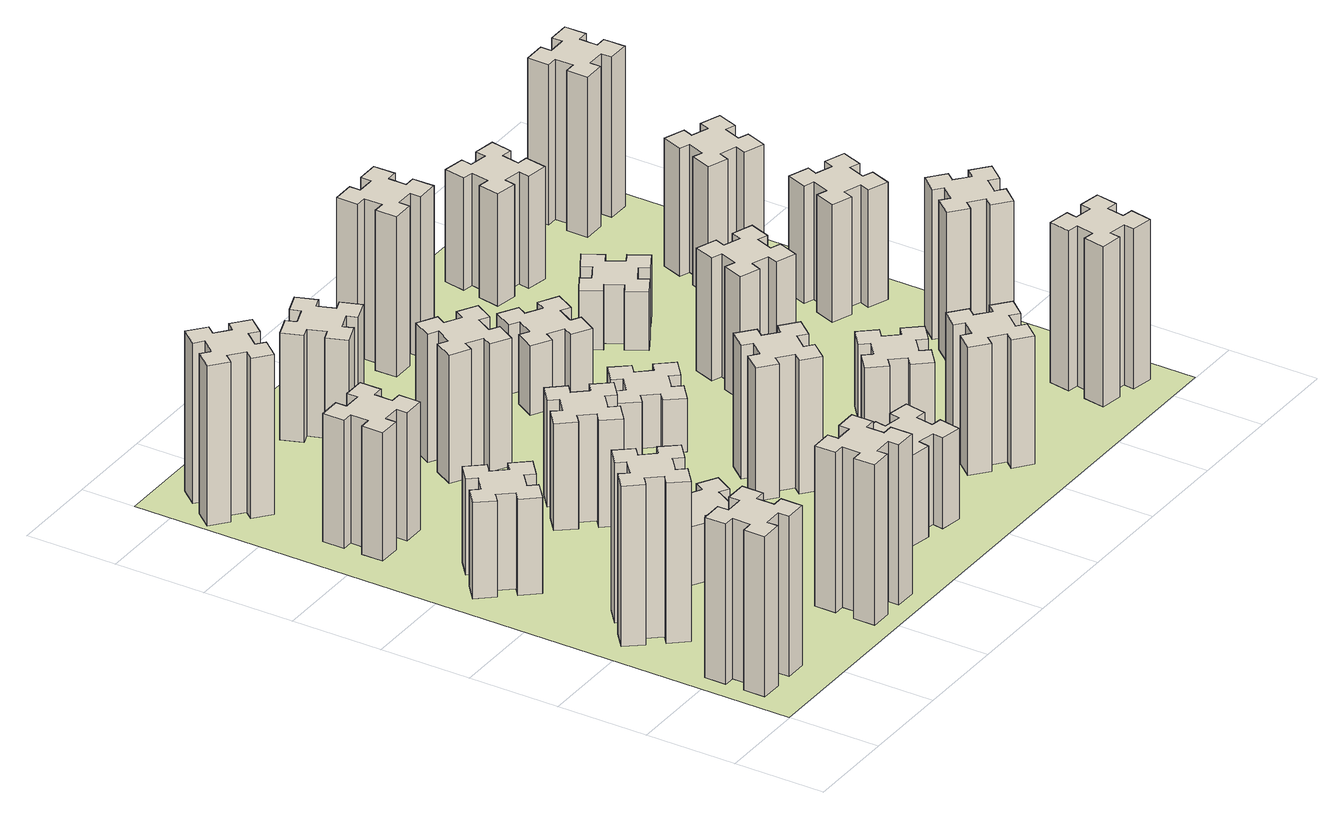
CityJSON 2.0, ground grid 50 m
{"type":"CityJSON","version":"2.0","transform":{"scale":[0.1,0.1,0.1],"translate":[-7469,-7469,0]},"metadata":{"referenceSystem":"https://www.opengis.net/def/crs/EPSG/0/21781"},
"CityObjects":{
"building1":{"type":"Building","attributes":{"class":"1000","function":"1000","usage":"1000","yearOfConstruction":2016,"roofType":"1000","measuredHeight":90,"storeysAboveGround":30,"storeysBelowGround":0},"geometry":[{"type":"Solid","lod":"1","boundaries":[[[[0,1,2,3,4,5,6,7,8,9,10,11,12,13,14,15,16,17,18,19]],[[17,16,20,21]],[[16,15,22,20]],[[15,14,23,22]],[[14,13,24,23]],[[13,12,25,24]],[[12,11,26,25]],[[11,10,27,26]],[[10,9,28,27]],[[9,8,29,28]],[[8,7,30,29]],[[7,6,31,30]],[[6,5,32,31]],[[5,4,33,32]],[[4,3,34,33]],[[3,2,35,34]],[[2,1,36,35]],[[1,0,37,36]],[[0,19,38,37]],[[19,18,39,38]],[[18,17,21,39]],[[24,25,26,27,28,29,30,31,32,33,34,35,36,37,38,39,21,20,22,23]]]]}]},
"building2":{"type":"Building","attributes":{"class":"1000","function":"1000","usage":"1000","yearOfConstruction":2016,"roofType":"1000","measuredHeight":90,"storeysAboveGround":30,"storeysBelowGround":0},"geometry":[{"type":"Solid","lod":"1","boundaries":[[[[40,41,42,43,44,45,46,47,48,49,50,51,52,53,54,55,56,57,58,59]],[[57,56,60,61]],[[56,55,62,60]],[[55,54,63,62]],[[54,53,64,63]],[[53,52,65,64]],[[52,51,66,65]],[[51,50,67,66]],[[50,49,68,67]],[[49,48,69,68]],[[48,47,70,69]],[[47,46,71,70]],[[46,45,72,71]],[[45,44,73,72]],[[44,43,74,73]],[[43,42,75,74]],[[42,41,76,75]],[[41,40,77,76]],[[40,59,78,77]],[[59,58,79,78]],[[58,57,61,79]],[[64,65,66,67,68,69,70,71,72,73,74,75,76,77,78,79,61,60,62,63]]]]}]},
"building3":{"type":"Building","attributes":{"class":"1000","function":"1000","usage":"1000","yearOfConstruction":2016,"roofType":"1000","measuredHeight":54,"storeysAboveGround":30,"storeysBelowGround":0},"geometry":[{"type":"Solid","lod":"1","boundaries":[[[[80,81,82,83,84,85,86,87,88,89,90,91,92,93,94,95,96,97,98,99]],[[97,96,100,101]],[[96,95,102,100]],[[95,94,103,102]],[[94,93,104,103]],[[93,92,105,104]],[[92,91,106,105]],[[91,90,107,106]],[[90,89,108,107]],[[89,88,109,108]],[[88,87,110,109]],[[87,86,111,110]],[[86,85,112,111]],[[85,84,113,112]],[[84,83,114,113]],[[83,82,115,114]],[[82,81,116,115]],[[81,80,117,116]],[[80,99,118,117]],[[99,98,119,118]],[[98,97,101,119]],[[104,105,106,107,108,109,110,111,112,113,114,115,116,117,118,119,101,100,102,103]]]]}]},
"building4":{"type":"Building","attributes":{"class":"1000","function":"1000","usage":"1000","yearOfConstruction":2016,"roofType":"1000","measuredHeight":72,"storeysAboveGround":30,"storeysBelowGround":0},"geometry":[{"type":"Solid","lod":"1","boundaries":[[[[120,121,122,123,124,125,126,127,128,129,130,131,132,133,134,135,136,137,138,139]],[[137,136,140,141]],[[136,135,142,140]],[[135,134,143,142]],[[134,133,144,143]],[[133,132,145,144]],[[132,131,146,145]],[[131,130,147,146]],[[130,129,148,147]],[[129,128,149,148]],[[128,127,150,149]],[[127,126,151,150]],[[126,125,152,151]],[[125,124,153,152]],[[124,123,154,153]],[[123,122,155,154]],[[122,121,156,155]],[[121,120,157,156]],[[120,139,158,157]],[[139,138,159,158]],[[138,137,141,159]],[[144,145,146,147,148,149,150,151,152,153,154,155,156,157,158,159,141,140,142,143]]]]}]},
"building5":{"type":"Building","attributes":{"class":"1000","function":"1000","usage":"1000","yearOfConstruction":2016,"roofType":"1000","measuredHeight":90,"storeysAboveGround":30,"storeysBelowGround":0},"geometry":[{"type":"Solid","lod":"1","boundaries":[[[[160,161,162,163,164,165,166,167,168,169,170,171,172,173,174,175,176,177,178,179]],[[177,176,180,181]],[[176,175,182,180]],[[175,174,183,182]],[[174,173,184,183]],[[173,172,185,184]],[[172,171,186,185]],[[171,170,187,186]],[[170,169,188,187]],[[169,168,189,188]],[[168,167,190,189]],[[167,166,191,190]],[[166,165,192,191]],[[165,164,193,192]],[[164,163,194,193]],[[163,162,195,194]],[[162,161,196,195]],[[161,160,197,196]],[[160,179,198,197]],[[179,178,199,198]],[[178,177,181,199]],[[184,185,186,187,188,189,190,191,192,193,194,195,196,197,198,199,181,180,182,183]]]]}]},
"building6":{"type":"Building","attributes":{"class":"1000","function":"1000","usage":"1000","yearOfConstruction":2016,"roofType":"1000","measuredHeight":90,"storeysAboveGround":30,"storeysBelowGround":0},"geometry":[{"type":"Solid","lod":"1","boundaries":[[[[200,201,202,203,204,205,206,207,208,209,210,211,212,213,214,215,216,217,218,219]],[[217,216,220,221]],[[216,215,222,220]],[[215,214,223,222]],[[214,213,224,223]],[[213,212,225,224]],[[212,211,226,225]],[[211,210,227,226]],[[210,209,228,227]],[[209,208,229,228]],[[208,207,230,229]],[[207,206,231,230]],[[206,205,232,231]],[[205,204,233,232]],[[204,203,234,233]],[[203,202,235,234]],[[202,201,236,235]],[[201,200,237,236]],[[200,219,238,237]],[[219,218,239,238]],[[218,217,221,239]],[[224,225,226,227,228,229,230,231,232,233,234,235,236,237,238,239,221,220,222,223]]]]}]},
"building7":{"type":"Building","attributes":{"class":"1000","function":"1000","usage":"1000","yearOfConstruction":2016,"roofType":"1000","measuredHeight":33,"storeysAboveGround":30,"storeysBelowGround":0},"geometry":[{"type":"Solid","lod":"1","boundaries":[[[[240,241,242,243,244,245,246,247,248,249,250,251,252,253,254,255,256,257,258,259]],[[257,256,260,261]],[[256,255,262,260]],[[255,254,263,262]],[[254,253,264,263]],[[253,252,265,264]],[[252,251,266,265]],[[251,250,267,266]],[[250,249,268,267]],[[249,248,269,268]],[[248,247,270,269]],[[247,246,271,270]],[[246,245,272,271]],[[245,244,273,272]],[[244,243,274,273]],[[243,242,275,274]],[[242,241,276,275]],[[241,240,277,276]],[[240,259,278,277]],[[259,258,279,278]],[[258,257,261,279]],[[264,265,266,267,268,269,270,271,272,273,274,275,276,277,278,279,261,260,262,263]]]]}]},
"building8":{"type":"Building","attributes":{"class":"1000","function":"1000","usage":"1000","yearOfConstruction":2016,"roofType":"1000","measuredHeight":60,"storeysAboveGround":30,"storeysBelowGround":0},"geometry":[{"type":"Solid","lod":"1","boundaries":[[[[280,281,282,283,284,285,286,287,288,289,290,291,292,293,294,295,296,297,298,299]],[[297,296,300,301]],[[296,295,302,300]],[[295,294,303,302]],[[294,293,304,303]],[[293,292,305,304]],[[292,291,306,305]],[[291,290,307,306]],[[290,289,308,307]],[[289,288,309,308]],[[288,287,310,309]],[[287,286,311,310]],[[286,285,312,311]],[[285,284,313,312]],[[284,283,314,313]],[[283,282,315,314]],[[282,281,316,315]],[[281,280,317,316]],[[280,299,318,317]],[[299,298,319,318]],[[298,297,301,319]],[[304,305,306,307,308,309,310,311,312,313,314,315,316,317,318,319,301,300,302,303]]]]}]},
"building9":{"type":"Building","attributes":{"class":"1000","function":"1000","usage":"1000","yearOfConstruction":2016,"roofType":"1000","measuredHeight":72,"storeysAboveGround":30,"storeysBelowGround":0},"geometry":[{"type":"Solid","lod":"1","boundaries":[[[[320,321,322,323,324,325,326,327,328,329,330,331,332,333,334,335,336,337,338,339]],[[337,336,340,341]],[[336,335,342,340]],[[335,334,343,342]],[[334,333,344,343]],[[333,332,345,344]],[[332,331,346,345]],[[331,330,347,346]],[[330,329,348,347]],[[329,328,349,348]],[[328,327,350,349]],[[327,326,351,350]],[[326,325,352,351]],[[325,324,353,352]],[[324,323,354,353]],[[323,322,355,354]],[[322,321,356,355]],[[321,320,357,356]],[[320,339,358,357]],[[339,338,359,358]],[[338,337,341,359]],[[344,345,346,347,348,349,350,351,352,353,354,355,356,357,358,359,341,340,342,343]]]]}]},
"building10":{"type":"Building","attributes":{"class":"1000","function":"1000","usage":"1000","yearOfConstruction":2016,"roofType":"1000","measuredHeight":51,"storeysAboveGround":30,"storeysBelowGround":0},"geometry":[{"type":"Solid","lod":"1","boundaries":[[[[360,361,362,363,364,365,366,367,368,369,370,371,372,373,374,375,376,377,378,379]],[[377,376,380,381]],[[376,375,382,380]],[[375,374,383,382]],[[374,373,384,383]],[[373,372,385,384]],[[372,371,386,385]],[[371,370,387,386]],[[370,369,388,387]],[[369,368,389,388]],[[368,367,390,389]],[[367,366,391,390]],[[366,365,392,391]],[[365,364,393,392]],[[364,363,394,393]],[[363,362,395,394]],[[362,361,396,395]],[[361,360,397,396]],[[360,379,398,397]],[[379,378,399,398]],[[378,377,381,399]],[[384,385,386,387,388,389,390,391,392,393,394,395,396,397,398,399,381,380,382,383]]]]}]},
"building11":{"type":"Building","attributes":{"class":"1000","function":"1000","usage":"1000","yearOfConstruction":2016,"roofType":"1000","measuredHeight":60,"storeysAboveGround":30,"storeysBelowGround":0},"geometry":[{"type":"Solid","lod":"1","boundaries":[[[[400,401,402,403,404,405,406,407,408,409,410,411,412,413,414,415,416,417,418,419]],[[417,416,420,421]],[[416,415,422,420]],[[415,414,423,422]],[[414,413,424,423]],[[413,412,425,424]],[[412,411,426,425]],[[411,410,427,426]],[[410,409,428,427]],[[409,408,429,428]],[[408,407,430,429]],[[407,406,431,430]],[[406,405,432,431]],[[405,404,433,432]],[[404,403,434,433]],[[403,402,435,434]],[[402,401,436,435]],[[401,400,437,436]],[[400,419,438,437]],[[419,418,439,438]],[[418,417,421,439]],[[424,425,426,427,428,429,430,431,432,433,434,435,436,437,438,439,421,420,422,423]]]]}]},
"building12":{"type":"Building","attributes":{"class":"1000","function":"1000","usage":"1000","yearOfConstruction":2016,"roofType":"1000","measuredHeight":75,"storeysAboveGround":30,"storeysBelowGround":0},"geometry":[{"type":"Solid","lod":"1","boundaries":[[[[440,441,442,443,444,445,446,447,448,449,450,451,452,453,454,455,456,457,458,459]],[[457,456,460,461]],[[456,455,462,460]],[[455,454,463,462]],[[454,453,464,463]],[[453,452,465,464]],[[452,451,466,465]],[[451,450,467,466]],[[450,449,468,467]],[[449,448,469,468]],[[448,447,470,469]],[[447,446,471,470]],[[446,445,472,471]],[[445,444,473,472]],[[444,443,474,473]],[[443,442,475,474]],[[442,441,476,475]],[[441,440,477,476]],[[440,459,478,477]],[[459,458,479,478]],[[458,457,461,479]],[[464,465,466,467,468,469,470,471,472,473,474,475,476,477,478,479,461,460,462,463]]]]}]},
"building13":{"type":"Building","attributes":{"class":"1000","function":"1000","usage":"1000","yearOfConstruction":2016,"roofType":"1000","measuredHeight":30,"storeysAboveGround":30,"storeysBelowGround":0},"geometry":[{"type":"Solid","lod":"1","boundaries":[[[[480,481,482,483,484,485,486,487,488,489,490,491,492,493,494,495,496,497,498,499]],[[497,496,500,501]],[[496,495,502,500]],[[495,494,503,502]],[[494,493,504,503]],[[493,492,505,504]],[[492,491,506,505]],[[491,490,507,506]],[[490,489,508,507]],[[489,488,509,508]],[[488,487,510,509]],[[487,486,511,510]],[[486,485,512,511]],[[485,484,513,512]],[[484,483,514,513]],[[483,482,515,514]],[[482,481,516,515]],[[481,480,517,516]],[[480,499,518,517]],[[499,498,519,518]],[[498,497,501,519]],[[504,505,506,507,508,509,510,511,512,513,514,515,516,517,518,519,501,500,502,503]]]]}]},
"building14":{"type":"Building","attributes":{"class":"1000","function":"1000","usage":"1000","yearOfConstruction":2016,"roofType":"1000","measuredHeight":39,"storeysAboveGround":30,"storeysBelowGround":0},"geometry":[{"type":"Solid","lod":"1","boundaries":[[[[520,521,522,523,524,525,526,527,528,529,530,531,532,533,534,535,536,537,538,539]],[[537,536,540,541]],[[536,535,542,540]],[[535,534,543,542]],[[534,533,544,543]],[[533,532,545,544]],[[532,531,546,545]],[[531,530,547,546]],[[530,529,548,547]],[[529,528,549,548]],[[528,527,550,549]],[[527,526,551,550]],[[526,525,552,551]],[[525,524,553,552]],[[524,523,554,553]],[[523,522,555,554]],[[522,521,556,555]],[[521,520,557,556]],[[520,539,558,557]],[[539,538,559,558]],[[538,537,541,559]],[[544,545,546,547,548,549,550,551,552,553,554,555,556,557,558,559,541,540,542,543]]]]}]},
"building15":{"type":"Building","attributes":{"class":"1000","function":"1000","usage":"1000","yearOfConstruction":2016,"roofType":"1000","measuredHeight":72,"storeysAboveGround":30,"storeysBelowGround":0},"geometry":[{"type":"Solid","lod":"1","boundaries":[[[[560,561,562,563,564,565,566,567,568,569,570,571,572,573,574,575,576,577,578,579]],[[577,576,580,581]],[[576,575,582,580]],[[575,574,583,582]],[[574,573,584,583]],[[573,572,585,584]],[[572,571,586,585]],[[571,570,587,586]],[[570,569,588,587]],[[569,568,589,588]],[[568,567,590,589]],[[567,566,591,590]],[[566,565,592,591]],[[565,564,593,592]],[[564,563,594,593]],[[563,562,595,594]],[[562,561,596,595]],[[561,560,597,596]],[[560,579,598,597]],[[579,578,599,598]],[[578,577,581,599]],[[584,585,586,587,588,589,590,591,592,593,594,595,596,597,598,599,581,580,582,583]]]]}]},
"building16":{"type":"Building","attributes":{"class":"1000","function":"1000","usage":"1000","yearOfConstruction":2016,"roofType":"1000","measuredHeight":90,"storeysAboveGround":30,"storeysBelowGround":0},"geometry":[{"type":"Solid","lod":"1","boundaries":[[[[600,601,602,603,604,605,606,607,608,609,610,611,612,613,614,615,616,617,618,619]],[[617,616,620,621]],[[616,615,622,620]],[[615,614,623,622]],[[614,613,624,623]],[[613,612,625,624]],[[612,611,626,625]],[[611,610,627,626]],[[610,609,628,627]],[[609,608,629,628]],[[608,607,630,629]],[[607,606,631,630]],[[606,605,632,631]],[[605,604,633,632]],[[604,603,634,633]],[[603,602,635,634]],[[602,601,636,635]],[[601,600,637,636]],[[600,619,638,637]],[[619,618,639,638]],[[618,617,621,639]],[[624,625,626,627,628,629,630,631,632,633,634,635,636,637,638,639,621,620,622,623]]]]}]},
"building17":{"type":"Building","attributes":{"class":"1000","function":"1000","usage":"1000","yearOfConstruction":2016,"roofType":"1000","measuredHeight":42,"storeysAboveGround":30,"storeysBelowGround":0},"geometry":[{"type":"Solid","lod":"1","boundaries":[[[[640,641,642,643,644,645,646,647,648,649,650,651,652,653,654,655,656,657,658,659]],[[657,656,660,661]],[[656,655,662,660]],[[655,654,663,662]],[[654,653,664,663]],[[653,652,665,664]],[[652,651,666,665]],[[651,650,667,666]],[[650,649,668,667]],[[649,648,669,668]],[[648,647,670,669]],[[647,646,671,670]],[[646,645,672,671]],[[645,644,673,672]],[[644,643,674,673]],[[643,642,675,674]],[[642,641,676,675]],[[641,640,677,676]],[[640,659,678,677]],[[659,658,679,678]],[[658,657,661,679]],[[664,665,666,667,668,669,670,671,672,673,674,675,676,677,678,679,661,660,662,663]]]]}]},
"building18":{"type":"Building","attributes":{"class":"1000","function":"1000","usage":"1000","yearOfConstruction":2016,"roofType":"1000","measuredHeight":69,"storeysAboveGround":30,"storeysBelowGround":0},"geometry":[{"type":"Solid","lod":"1","boundaries":[[[[680,681,682,683,684,685,686,687,688,689,690,691,692,693,694,695,696,697,698,699]],[[697,696,700,701]],[[696,695,702,700]],[[695,694,703,702]],[[694,693,704,703]],[[693,692,705,704]],[[692,691,706,705]],[[691,690,707,706]],[[690,689,708,707]],[[689,688,709,708]],[[688,687,710,709]],[[687,686,711,710]],[[686,685,712,711]],[[685,684,713,712]],[[684,683,714,713]],[[683,682,715,714]],[[682,681,716,715]],[[681,680,717,716]],[[680,699,718,717]],[[699,698,719,718]],[[698,697,701,719]],[[704,705,706,707,708,709,710,711,712,713,714,715,716,717,718,719,701,700,702,703]]]]}]},
"building19":{"type":"Building","attributes":{"class":"1000","function":"1000","usage":"1000","yearOfConstruction":2016,"roofType":"1000","measuredHeight":33,"storeysAboveGround":30,"storeysBelowGround":0},"geometry":[{"type":"Solid","lod":"1","boundaries":[[[[720,721,722,723,724,725,726,727,728,729,730,731,732,733,734,735,736,737,738,739]],[[737,736,740,741]],[[736,735,742,740]],[[735,734,743,742]],[[734,733,744,743]],[[733,732,745,744]],[[732,731,746,745]],[[731,730,747,746]],[[730,729,748,747]],[[729,728,749,748]],[[728,727,750,749]],[[727,726,751,750]],[[726,725,752,751]],[[725,724,753,752]],[[724,723,754,753]],[[723,722,755,754]],[[722,721,756,755]],[[721,720,757,756]],[[720,739,758,757]],[[739,738,759,758]],[[738,737,741,759]],[[744,745,746,747,748,749,750,751,752,753,754,755,756,757,758,759,741,740,742,743]]]]}]},
"building20":{"type":"Building","attributes":{"class":"1000","function":"1000","usage":"1000","yearOfConstruction":2016,"roofType":"1000","measuredHeight":90,"storeysAboveGround":30,"storeysBelowGround":0},"geometry":[{"type":"Solid","lod":"1","boundaries":[[[[760,761,762,763,764,765,766,767,768,769,770,771,772,773,774,775,776,777,778,779]],[[777,776,780,781]],[[776,775,782,780]],[[775,774,783,782]],[[774,773,784,783]],[[773,772,785,784]],[[772,771,786,785]],[[771,770,787,786]],[[770,769,788,787]],[[769,768,789,788]],[[768,767,790,789]],[[767,766,791,790]],[[766,765,792,791]],[[765,764,793,792]],[[764,763,794,793]],[[763,762,795,794]],[[762,761,796,795]],[[761,760,797,796]],[[760,779,798,797]],[[779,778,799,798]],[[778,777,781,799]],[[784,785,786,787,788,789,790,791,792,793,794,795,796,797,798,799,781,780,782,783]]]]}]},
"building21":{"type":"Building","attributes":{"class":"1000","function":"1000","usage":"1000","yearOfConstruction":2016,"roofType":"1000","measuredHeight":63,"storeysAboveGround":30,"storeysBelowGround":0},"geometry":[{"type":"Solid","lod":"1","boundaries":[[[[800,801,802,803,804,805,806,807,808,809,810,811,812,813,814,815,816,817,818,819]],[[817,816,820,821]],[[816,815,822,820]],[[815,814,823,822]],[[814,813,824,823]],[[813,812,825,824]],[[812,811,826,825]],[[811,810,827,826]],[[810,809,828,827]],[[809,808,829,828]],[[808,807,830,829]],[[807,806,831,830]],[[806,805,832,831]],[[805,804,833,832]],[[804,803,834,833]],[[803,802,835,834]],[[802,801,836,835]],[[801,800,837,836]],[[800,819,838,837]],[[819,818,839,838]],[[818,817,821,839]],[[824,825,826,827,828,829,830,831,832,833,834,835,836,837,838,839,821,820,822,823]]]]}]},
"building22":{"type":"Building","attributes":{"class":"1000","function":"1000","usage":"1000","yearOfConstruction":2016,"roofType":"1000","measuredHeight":84,"storeysAboveGround":30,"storeysBelowGround":0},"geometry":[{"type":"Solid","lod":"1","boundaries":[[[[840,841,842,843,844,845,846,847,848,849,850,851,852,853,854,855,856,857,858,859]],[[857,856,860,861]],[[856,855,862,860]],[[855,854,863,862]],[[854,853,864,863]],[[853,852,865,864]],[[852,851,866,865]],[[851,850,867,866]],[[850,849,868,867]],[[849,848,869,868]],[[848,847,870,869]],[[847,846,871,870]],[[846,845,872,871]],[[845,844,873,872]],[[844,843,874,873]],[[843,842,875,874]],[[842,841,876,875]],[[841,840,877,876]],[[840,859,878,877]],[[859,858,879,878]],[[858,857,861,879]],[[864,865,866,867,868,869,870,871,872,873,874,875,876,877,878,879,861,860,862,863]]]]}]},
"building23":{"type":"Building","attributes":{"class":"1000","function":"1000","usage":"1000","yearOfConstruction":2016,"roofType":"1000","measuredHeight":66,"storeysAboveGround":30,"storeysBelowGround":0},"geometry":[{"type":"Solid","lod":"1","boundaries":[[[[880,881,882,883,884,885,886,887,888,889,890,891,892,893,894,895,896,897,898,899]],[[897,896,900,901]],[[896,895,902,900]],[[895,894,903,902]],[[894,893,904,903]],[[893,892,905,904]],[[892,891,906,905]],[[891,890,907,906]],[[890,889,908,907]],[[889,888,909,908]],[[888,887,910,909]],[[887,886,911,910]],[[886,885,912,911]],[[885,884,913,912]],[[884,883,914,913]],[[883,882,915,914]],[[882,881,916,915]],[[881,880,917,916]],[[880,899,918,917]],[[899,898,919,918]],[[898,897,901,919]],[[904,905,906,907,908,909,910,911,912,913,914,915,916,917,918,919,901,900,902,903]]]]}]},
"building24":{"type":"Building","attributes":{"class":"1000","function":"1000","usage":"1000","yearOfConstruction":2016,"roofType":"1000","measuredHeight":72,"storeysAboveGround":30,"storeysBelowGround":0},"geometry":[{"type":"Solid","lod":"1","boundaries":[[[[920,921,922,923,924,925,926,927,928,929,930,931,932,933,934,935,936,937,938,939]],[[937,936,940,941]],[[936,935,942,940]],[[935,934,943,942]],[[934,933,944,943]],[[933,932,945,944]],[[932,931,946,945]],[[931,930,947,946]],[[930,929,948,947]],[[929,928,949,948]],[[928,927,950,949]],[[927,926,951,950]],[[926,925,952,951]],[[925,924,953,952]],[[924,923,954,953]],[[923,922,955,954]],[[922,921,956,955]],[[921,920,957,956]],[[920,939,958,957]],[[939,938,959,958]],[[938,937,941,959]],[[944,945,946,947,948,949,950,951,952,953,954,955,956,957,958,959,941,940,942,943]]]]}]},
"building25":{"type":"Building","attributes":{"class":"1000","function":"1000","usage":"1000","yearOfConstruction":2016,"roofType":"1000","measuredHeight":90,"storeysAboveGround":30,"storeysBelowGround":0},"geometry":[{"type":"Solid","lod":"1","boundaries":[[[[960,961,962,963,964,965,966,967,968,969,970,971,972,973,974,975,976,977,978,979]],[[977,976,980,981]],[[976,975,982,980]],[[975,974,983,982]],[[974,973,984,983]],[[973,972,985,984]],[[972,971,986,985]],[[971,970,987,986]],[[970,969,988,987]],[[969,968,989,988]],[[968,967,990,989]],[[967,966,991,990]],[[966,965,992,991]],[[965,964,993,992]],[[964,963,994,993]],[[963,962,995,994]],[[962,961,996,995]],[[961,960,997,996]],[[960,979,998,997]],[[979,978,999,998]],[[978,977,981,999]],[[984,985,986,987,988,989,990,991,992,993,994,995,996,997,998,999,981,980,982,983]]]]}]},
"landuse1":{"type":"LandUse","attributes":{"name":"plot1","function":"1010"},"geometry":[{"type":"MultiSurface","lod":"1","boundaries":[[[1000,1001,1002,1003]]]}]}
},
"vertices":[
[165,425,0],[165,325,0],[105,325,0],[105,205,0],[225,205,0],[225,265,0],[325,265,0],[325,205,0],[445,205,0],[445,325,0],[385,325,0],[385,425,0],[445,425,0],[445,545,0],[325,545,0],[325,485,0],[225,485,0],[225,545,0],[105,545,0],[105,425,0],[225,485,900],[225,545,900],[325,485,900],[325,545,900],[445,545,900],[445,425,900],[385,425,900],[385,325,900],[445,325,900],[445,205,900],[325,205,900],[325,265,900],[225,265,900],[225,205,900],[105,205,900],[105,325,900],[165,325,900],[165,425,900],[105,425,900],[105,545,900],
[492,1048,0],[427,1124,0],[473,1163,0],[396,1255,0],[304,1178,0],[343,1132,0],[266,1067,0],[228,1113,0],[136,1036,0],[213,944,0],[259,983,0],[323,906,0],[277,868,0],[354,776,0],[446,853,0],[408,899,0],[484,963,0],[523,917,0],[615,994,0],[538,1086,0],[484,963,900],[523,917,900],[408,899,900],[446,853,900],[354,776,900],[277,868,900],[323,906,900],[259,983,900],[213,944,900],[136,1036,900],[228,1113,900],[266,1067,900],[343,1132,900],[304,1178,900],[396,1255,900],[473,1163,900],[427,1124,900],[492,1048,900],[538,1086,900],[615,994,900],
[492,1888,0],[427,1964,0],[473,2003,0],[396,2095,0],[304,2018,0],[343,1972,0],[266,1907,0],[228,1953,0],[136,1876,0],[213,1784,0],[259,1823,0],[323,1746,0],[277,1708,0],[354,1616,0],[446,1693,0],[408,1739,0],[484,1803,0],[523,1757,0],[615,1834,0],[538,1926,0],[484,1803,540],[523,1757,540],[408,1739,540],[446,1693,540],[354,1616,540],[277,1708,540],[323,1746,540],[259,1823,540],[213,1784,540],[136,1876,540],[228,1953,540],[266,1907,540],[343,1972,540],[304,2018,540],[396,2095,540],[473,2003,540],[427,1964,540],[492,1888,540],[538,1926,540],[615,1834,540],
[485,2545,0],[485,2645,0],[545,2645,0],[545,2765,0],[425,2765,0],[425,2705,0],[325,2705,0],[325,2765,0],[205,2765,0],[205,2645,0],[265,2645,0],[265,2545,0],[205,2545,0],[205,2425,0],[325,2425,0],[325,2485,0],[425,2485,0],[425,2425,0],[545,2425,0],[545,2545,0],[425,2485,720],[425,2425,720],[325,2485,720],[325,2425,720],[205,2425,720],[205,2545,720],[265,2545,720],[265,2645,720],[205,2645,720],[205,2765,720],[325,2765,720],[325,2705,720],[425,2705,720],[425,2765,720],[545,2765,720],[545,2645,720],[485,2645,720],[485,2545,720],[545,2545,720],[545,2425,720],
[1225,225,0],[1225,325,0],[1285,325,0],[1285,445,0],[1165,445,0],[1165,385,0],[1065,385,0],[1065,445,0],[945,445,0],[945,325,0],[1005,325,0],[1005,225,0],[945,225,0],[945,105,0],[1065,105,0],[1065,165,0],[1165,165,0],[1165,105,0],[1285,105,0],[1285,225,0],[1165,165,900],[1165,105,900],[1065,165,900],[1065,105,900],[945,105,900],[945,225,900],[1005,225,900],[1005,325,900],[945,325,900],[945,445,900],[1065,445,900],[1065,385,900],[1165,385,900],[1165,445,900],[1285,445,900],[1285,325,900],[1225,325,900],[1225,225,900],[1285,225,900],[1285,105,900],
[384,3387,0],[308,3452,0],[346,3498,0],[254,3575,0],[177,3483,0],[223,3444,0],[159,3368,0],[113,3406,0],[36,3314,0],[128,3237,0],[166,3283,0],[243,3219,0],[204,3173,0],[296,3096,0],[373,3188,0],[327,3226,0],[392,3303,0],[438,3264,0],[515,3356,0],[423,3433,0],[392,3303,900],[438,3264,900],[327,3226,900],[373,3188,900],[296,3096,900],[204,3173,900],[243,3219,900],[166,3283,900],[128,3237,900],[36,3314,900],[113,3406,900],[159,3368,900],[223,3444,900],[177,3483,900],[254,3575,900],[346,3498,900],[308,3452,900],[384,3387,900],[423,3433,900],[515,3356,900],
[1086,1017,0],[1136,1104,0],[1188,1074,0],[1248,1178,0],[1144,1238,0],[1114,1186,0],[1027,1236,0],[1057,1288,0],[953,1348,0],[893,1244,0],[945,1214,0],[895,1127,0],[843,1157,0],[783,1053,0],[887,993,0],[917,1045,0],[1004,995,0],[974,943,0],[1078,883,0],[1138,987,0],[1004,995,330],[974,943,330],[917,1045,330],[887,993,330],[783,1053,330],[843,1157,330],[895,1127,330],[945,1214,330],[893,1244,330],[953,1348,330],[1057,1288,330],[1027,1236,330],[1114,1186,330],[1144,1238,330],[1248,1178,330],[1188,1074,330],[1136,1104,330],[1086,1017,330],[1138,987,330],[1078,883,330],
[1083,1972,0],[1006,1907,0],[968,1953,0],[876,1876,0],[953,1784,0],[999,1823,0],[1063,1746,0],[1017,1708,0],[1094,1616,0],[1186,1693,0],[1148,1739,0],[1224,1803,0],[1263,1757,0],[1355,1834,0],[1278,1926,0],[1232,1888,0],[1167,1964,0],[1213,2003,0],[1136,2095,0],[1044,2018,0],[1167,1964,600],[1213,2003,600],[1232,1888,600],[1278,1926,600],[1355,1834,600],[1263,1757,600],[1224,1803,600],[1148,1739,600],[1186,1693,600],[1094,1616,600],[1017,1708,600],[1063,1746,600],[999,1823,600],[953,1784,600],[876,1876,600],[968,1953,600],[1006,1907,600],[1083,1972,600],[1044,2018,600],[1136,2095,600],
[1314,2666,0],[1227,2716,0],[1257,2768,0],[1153,2828,0],[1093,2724,0],[1145,2694,0],[1095,2607,0],[1043,2637,0],[983,2533,0],[1087,2473,0],[1117,2525,0],[1204,2475,0],[1174,2423,0],[1278,2363,0],[1338,2467,0],[1286,2497,0],[1336,2584,0],[1388,2554,0],[1448,2658,0],[1344,2718,0],[1336,2584,720],[1388,2554,720],[1286,2497,720],[1338,2467,720],[1278,2363,720],[1174,2423,720],[1204,2475,720],[1117,2525,720],[1087,2473,720],[983,2533,720],[1043,2637,720],[1095,2607,720],[1145,2694,720],[1093,2724,720],[1153,2828,720],[1257,2768,720],[1227,2716,720],[1314,2666,720],[1344,2718,720],[1448,2658,720],
[1756,544,0],[1738,445,0],[1679,456,0],[1658,337,0],[1777,317,0],[1787,376,0],[1885,358,0],[1875,299,0],[1993,278,0],[2014,397,0],[1955,407,0],[1972,505,0],[2031,495,0],[2052,613,0],[1934,634,0],[1924,575,0],[1825,592,0],[1836,651,0],[1717,672,0],[1697,554,0],[1825,592,510],[1836,651,510],[1924,575,510],[1934,634,510],[2052,613,510],[2031,495,510],[1972,505,510],[1955,407,510],[2014,397,510],[1993,278,510],[1875,299,510],[1885,358,510],[1787,376,510],[1777,317,510],[1658,337,510],[1679,456,510],[1738,445,510],[1756,544,510],[1697,554,510],[1717,672,510],
[1125,3456,0],[1031,3422,0],[1010,3478,0],[897,3437,0],[939,3324,0],[995,3345,0],[1029,3251,0],[973,3230,0],[1014,3117,0],[1127,3159,0],[1106,3215,0],[1200,3249,0],[1220,3193,0],[1333,3234,0],[1292,3347,0],[1236,3326,0],[1202,3420,0],[1258,3440,0],[1217,3553,0],[1104,3512,0],[1202,3420,600],[1258,3440,600],[1236,3326,600],[1292,3347,600],[1333,3234,600],[1220,3193,600],[1200,3249,600],[1106,3215,600],[1127,3159,600],[1014,3117,600],[973,3230,600],[1029,3251,600],[995,3345,600],[939,3324,600],[897,3437,600],[1010,3478,600],[1031,3422,600],[1125,3456,600],[1104,3512,600],[1217,3553,600],
[1803,1324,0],[1739,1248,0],[1693,1286,0],[1616,1194,0],[1708,1117,0],[1746,1163,0],[1823,1099,0],[1784,1053,0],[1876,976,0],[1953,1068,0],[1907,1106,0],[1972,1183,0],[2018,1144,0],[2095,1236,0],[2003,1313,0],[1964,1267,0],[1888,1332,0],[1926,1378,0],[1834,1455,0],[1757,1363,0],[1888,1332,750],[1926,1378,750],[1964,1267,750],[2003,1313,750],[2095,1236,750],[2018,1144,750],[1972,1183,750],[1907,1106,750],[1953,1068,750],[1876,976,750],[1784,1053,750],[1823,1099,750],[1746,1163,750],[1708,1117,750],[1616,1194,750],[1693,1286,750],[1739,1248,750],[1803,1324,750],[1757,1363,750],[1834,1455,750],
[1972,1988,0],[1907,2064,0],[1953,2103,0],[1876,2195,0],[1784,2118,0],[1823,2072,0],[1746,2007,0],[1708,2053,0],[1616,1976,0],[1693,1884,0],[1739,1923,0],[1803,1846,0],[1757,1808,0],[1834,1716,0],[1926,1793,0],[1888,1839,0],[1964,1903,0],[2003,1857,0],[2095,1934,0],[2018,2026,0],[1964,1903,300],[2003,1857,300],[1888,1839,300],[1926,1793,300],[1834,1716,300],[1757,1808,300],[1803,1846,300],[1739,1923,300],[1693,1884,300],[1616,1976,300],[1708,2053,300],[1746,2007,300],[1823,2072,300],[1784,2118,300],[1876,2195,300],[1953,2103,300],[1907,2064,300],[1972,1988,300],[2018,2026,300],[2095,1934,300],
[2026,2497,0],[2076,2584,0],[2128,2554,0],[2188,2658,0],[2084,2718,0],[2054,2666,0],[1967,2716,0],[1997,2768,0],[1893,2828,0],[1833,2724,0],[1885,2694,0],[1835,2607,0],[1783,2637,0],[1723,2533,0],[1827,2473,0],[1857,2525,0],[1944,2475,0],[1914,2423,0],[2018,2363,0],[2078,2467,0],[1944,2475,390],[1914,2423,390],[1857,2525,390],[1827,2473,390],[1723,2533,390],[1783,2637,390],[1835,2607,390],[1885,2694,390],[1833,2724,390],[1893,2828,390],[1997,2768,390],[1967,2716,390],[2054,2666,390],[2084,2718,390],[2188,2658,390],[2128,2554,390],[2076,2584,390],[2026,2497,390],[2078,2467,390],[2018,2363,390],
[2486,423,0],[2563,359,0],[2524,313,0],[2616,236,0],[2693,328,0],[2647,366,0],[2712,443,0],[2758,404,0],[2835,496,0],[2743,573,0],[2704,527,0],[2628,592,0],[2666,638,0],[2574,715,0],[2497,623,0],[2543,584,0],[2479,508,0],[2433,546,0],[2356,454,0],[2448,377,0],[2479,508,720],[2433,546,720],[2543,584,720],[2497,623,720],[2574,715,720],[2666,638,720],[2628,592,720],[2704,527,720],[2743,573,720],[2835,496,720],[2758,404,720],[2712,443,720],[2647,366,720],[2693,328,720],[2616,236,720],[2524,313,720],[2563,359,720],[2486,423,720],[2448,377,720],[2356,454,720],
[1965,3385,0],[1965,3485,0],[2025,3485,0],[2025,3605,0],[1905,3605,0],[1905,3545,0],[1805,3545,0],[1805,3605,0],[1685,3605,0],[1685,3485,0],[1745,3485,0],[1745,3385,0],[1685,3385,0],[1685,3265,0],[1805,3265,0],[1805,3325,0],[1905,3325,0],[1905,3265,0],[2025,3265,0],[2025,3385,0],[1905,3325,900],[1905,3265,900],[1805,3325,900],[1805,3265,900],[1685,3265,900],[1685,3385,900],[1745,3385,900],[1745,3485,900],[1685,3485,900],[1685,3605,900],[1805,3605,900],[1805,3545,900],[1905,3545,900],[1905,3605,900],[2025,3605,900],[2025,3485,900],[1965,3485,900],[1965,3385,900],[2025,3385,900],[2025,3265,900],
[2563,1132,0],[2486,1067,0],[2448,1113,0],[2356,1036,0],[2433,944,0],[2479,983,0],[2543,906,0],[2497,868,0],[2574,776,0],[2666,853,0],[2628,899,0],[2704,963,0],[2743,917,0],[2835,994,0],[2758,1086,0],[2712,1048,0],[2647,1124,0],[2693,1163,0],[2616,1255,0],[2524,1178,0],[2647,1124,420],[2693,1163,420],[2712,1048,420],[2758,1086,420],[2835,994,420],[2743,917,420],[2704,963,420],[2628,899,420],[2666,853,420],[2574,776,420],[2497,868,420],[2543,906,420],[2479,983,420],[2433,944,420],[2356,1036,420],[2448,1113,420],[2486,1067,420],[2563,1132,420],[2524,1178,420],[2616,1255,420],
[2682,1771,0],[2716,1865,0],[2772,1844,0],[2813,1957,0],[2700,1998,0],[2680,1942,0],[2586,1976,0],[2607,2032,0],[2494,2073,0],[2453,1960,0],[2509,1940,0],[2475,1846,0],[2419,1867,0],[2377,1754,0],[2490,1713,0],[2511,1769,0],[2605,1735,0],[2584,1679,0],[2697,1637,0],[2738,1750,0],[2605,1735,690],[2584,1679,690],[2511,1769,690],[2490,1713,690],[2377,1754,690],[2419,1867,690],[2475,1846,690],[2509,1940,690],[2453,1960,690],[2494,2073,690],[2607,2032,690],[2586,1976,690],[2680,1942,690],[2700,1998,690],[2813,1957,690],[2772,1844,690],[2716,1865,690],[2682,1771,690],[2738,1750,690],[2697,1637,690],
[2475,2584,0],[2525,2497,0],[2473,2467,0],[2533,2363,0],[2637,2423,0],[2607,2475,0],[2694,2525,0],[2724,2473,0],[2828,2533,0],[2768,2637,0],[2716,2607,0],[2666,2694,0],[2718,2724,0],[2658,2828,0],[2554,2768,0],[2584,2716,0],[2497,2666,0],[2467,2718,0],[2363,2658,0],[2423,2554,0],[2497,2666,330],[2467,2718,330],[2584,2716,330],[2554,2768,330],[2658,2828,330],[2718,2724,330],[2666,2694,330],[2716,2607,330],[2768,2637,330],[2828,2533,330],[2724,2473,330],[2694,2525,330],[2607,2475,330],[2637,2423,330],[2533,2363,330],[2473,2467,330],[2525,2497,330],[2475,2584,330],[2423,2554,330],[2363,2658,330],
[3504,475,0],[3405,492,0],[3416,551,0],[3297,572,0],[3277,454,0],[3336,444,0],[3318,345,0],[3259,356,0],[3238,237,0],[3357,217,0],[3367,276,0],[3465,258,0],[3455,199,0],[3573,178,0],[3594,297,0],[3535,307,0],[3552,405,0],[3611,395,0],[3632,513,0],[3514,534,0],[3552,405,900],[3611,395,900],[3535,307,900],[3594,297,900],[3573,178,900],[3455,199,900],[3465,258,900],[3367,276,900],[3357,217,900],[3238,237,900],[3259,356,900],[3318,345,900],[3336,444,900],[3277,454,900],[3297,572,900],[3416,551,900],[3405,492,900],[3504,475,900],[3514,534,900],[3632,513,900],
[2596,3404,0],[2578,3305,0],[2519,3316,0],[2498,3197,0],[2617,3177,0],[2627,3236,0],[2725,3218,0],[2715,3159,0],[2833,3138,0],[2854,3257,0],[2795,3267,0],[2812,3365,0],[2871,3355,0],[2892,3473,0],[2774,3494,0],[2764,3435,0],[2665,3452,0],[2676,3511,0],[2557,3532,0],[2537,3414,0],[2665,3452,630],[2676,3511,630],[2764,3435,630],[2774,3494,630],[2892,3473,630],[2871,3355,630],[2812,3365,630],[2795,3267,630],[2854,3257,630],[2833,3138,630],[2715,3159,630],[2725,3218,630],[2627,3236,630],[2617,3177,630],[2498,3197,630],[2519,3316,630],[2578,3305,630],[2596,3404,630],[2537,3414,630],[2557,3532,630],
[3487,1006,0],[3552,1083,0],[3598,1044,0],[3675,1136,0],[3583,1213,0],[3544,1167,0],[3468,1232,0],[3506,1278,0],[3414,1355,0],[3337,1263,0],[3383,1224,0],[3319,1148,0],[3273,1186,0],[3196,1094,0],[3288,1017,0],[3326,1063,0],[3403,999,0],[3364,953,0],[3456,876,0],[3533,968,0],[3403,999,840],[3364,953,840],[3326,1063,840],[3288,1017,840],[3196,1094,840],[3273,1186,840],[3319,1148,840],[3383,1224,840],[3337,1263,840],[3414,1355,840],[3506,1278,840],[3468,1232,840],[3544,1167,840],[3583,1213,840],[3675,1136,840],[3598,1044,840],[3552,1083,840],[3487,1006,840],[3533,968,840],[3456,876,840],
[3520,1942,0],[3426,1976,0],[3447,2032,0],[3334,2073,0],[3293,1960,0],[3349,1940,0],[3315,1846,0],[3259,1867,0],[3217,1754,0],[3330,1713,0],[3351,1769,0],[3445,1735,0],[3424,1679,0],[3537,1637,0],[3578,1750,0],[3522,1771,0],[3556,1865,0],[3612,1844,0],[3653,1957,0],[3540,1998,0],[3556,1865,660],[3612,1844,660],[3522,1771,660],[3578,1750,660],[3537,1637,660],[3424,1679,660],[3445,1735,660],[3351,1769,660],[3330,1713,660],[3217,1754,660],[3259,1867,660],[3315,1846,660],[3349,1940,660],[3293,1960,660],[3334,2073,660],[3447,2032,660],[3426,1976,660],[3520,1942,660],[3540,1998,660],[3653,1957,660],
[3420,2582,0],[3326,2616,0],[3347,2672,0],[3234,2713,0],[3193,2600,0],[3249,2580,0],[3215,2486,0],[3159,2507,0],[3117,2394,0],[3230,2353,0],[3251,2409,0],[3345,2375,0],[3324,2319,0],[3437,2277,0],[3478,2390,0],[3422,2411,0],[3456,2505,0],[3512,2484,0],[3553,2597,0],[3440,2638,0],[3456,2505,720],[3512,2484,720],[3422,2411,720],[3478,2390,720],[3437,2277,720],[3324,2319,720],[3345,2375,720],[3251,2409,720],[3230,2353,720],[3117,2394,720],[3159,2507,720],[3215,2486,720],[3249,2580,720],[3193,2600,720],[3234,2713,720],[3347,2672,720],[3326,2616,720],[3420,2582,720],[3440,2638,720],[3553,2597,720],
[3385,3225,0],[3485,3225,0],[3485,3165,0],[3605,3165,0],[3605,3285,0],[3545,3285,0],[3545,3385,0],[3605,3385,0],[3605,3505,0],[3485,3505,0],[3485,3445,0],[3385,3445,0],[3385,3505,0],[3265,3505,0],[3265,3385,0],[3325,3385,0],[3325,3285,0],[3265,3285,0],[3265,3165,0],[3385,3165,0],[3325,3285,900],[3265,3285,900],[3325,3385,900],[3265,3385,900],[3265,3505,900],[3385,3505,900],[3385,3445,900],[3485,3445,900],[3485,3505,900],[3605,3505,900],[3605,3385,900],[3545,3385,900],[3545,3285,900],[3605,3285,900],[3605,3165,900],[3485,3165,900],[3485,3225,900],[3385,3225,900],[3385,3165,900],[3265,3165,900],
[5,3705,0],[3705,3705,0],[3705,5,0],[5,5,0]
]}
